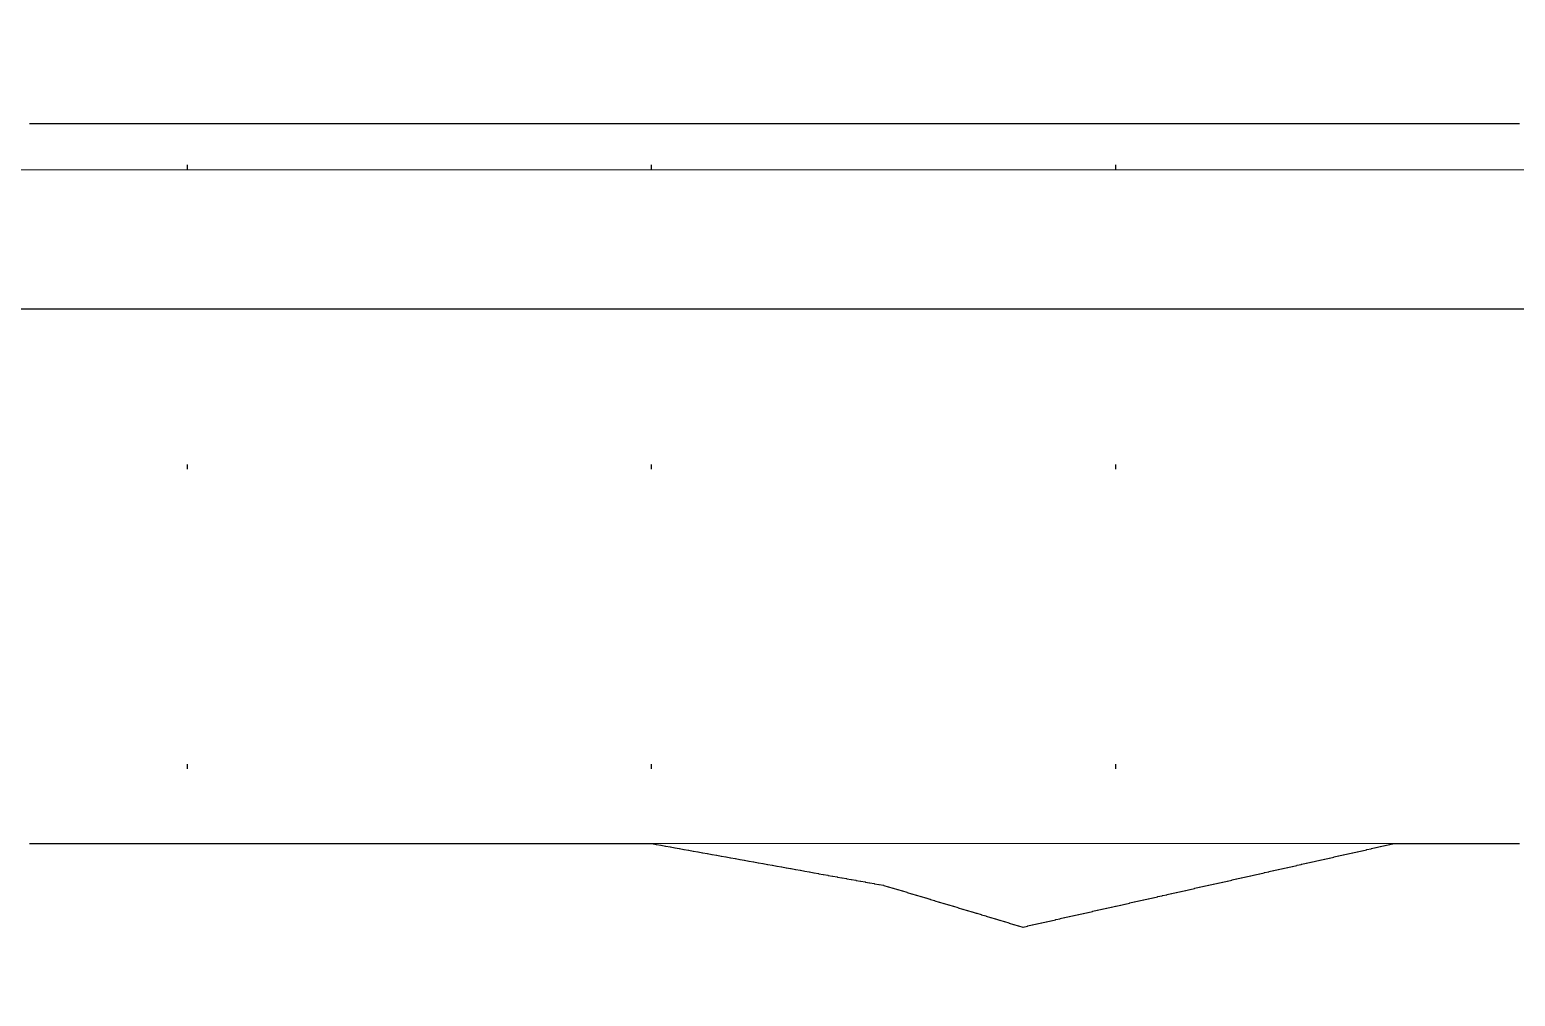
# Model space of a CAD drawing. Header units: millimetres. Extents: x -226 to 1784, y 10 to 1137.
# Drawn here: x 176.61 to 208.61, y 67.71 to 88.51 of the extents above; entities that cross this region are included whole.
import ezdxf

# ---------------------------------------------------------------- set-up
doc = ezdxf.new("R2010")
doc.units = ezdxf.units.MM
doc.linetypes.add('DOT', pattern=[6.35, 0, -6.35])
for name, color, linetype in [('График_Rгр.', 79, 'Continuous'), ('График_Глуб', 36, 'Continuous'), ('Макет', 7, 'Continuous')]:
    doc.layers.add(name, color=color, linetype=linetype)
doc.layers.add('График_Rгр_20Ом.', color=1, linetype='Continuous', lineweight=0)
doc.layers.add('График_Нормативной_Глубины', color=3, linetype='Continuous', lineweight=0)

msp = doc.modelspace()

# ---------------------------------------------------------------- linework, layer by layer
at = {"layer": 'График_Rгр.'}
msp.add_lwpolyline([(176.603, 86.5), (176.61, 86.5), (176.703, 86.5), (176.71, 86.5), (176.803, 86.5), (176.81, 86.5), (176.903, 86.5), (176.91, 86.5), (177, 86.5), (177.003, 86.5), (177.01, 86.5), (177.103, 86.5), (177.11, 86.5), (177.203, 86.5), (177.21, 86.5), (177.303, 86.5), (177.31, 86.5), (177.403, 86.5), (177.41, 86.5), (177.503, 86.5), (177.51, 86.5), (177.603, 86.5), (177.61, 86.5), (177.703, 86.5), (177.71, 86.5), (177.803, 86.5), (177.81, 86.5), (177.903, 86.5), (177.91, 86.5), (178, 86.5), (178.003, 86.5), (178.01, 86.5), (178.103, 86.5), (178.11, 86.5), (178.203, 86.5), (178.21, 86.5), (178.303, 86.5), (178.31, 86.5), (178.403, 86.5), (178.41, 86.5), (178.503, 86.5), (178.51, 86.5), (178.603, 86.5), (178.61, 86.5), (178.703, 86.5), (178.71, 86.5), (178.803, 86.5), (178.81, 86.5), (178.903, 86.5), (178.91, 86.5), (179, 86.5), (179.003, 86.5), (179.01, 86.5), (179.103, 86.5), (179.11, 86.5), (179.203, 86.5), (179.21, 86.5), (179.303, 86.5), (179.31, 86.5), (179.403, 86.5), (179.41, 86.5), (179.503, 86.5), (179.51, 86.5), (179.603, 86.5), (179.61, 86.5), (179.703, 86.5), (179.71, 86.5), (179.803, 86.5), (179.81, 86.5), (179.903, 86.5), (179.91, 86.5), (180, 86.5), (180.003, 86.5), (180.01, 86.5), (180.103, 86.5), (180.11, 86.5), (180.203, 86.5), (180.21, 86.5), (180.303, 86.5), (180.31, 86.5), (180.403, 86.5), (180.41, 86.5), (180.503, 86.5), (180.51, 86.5), (180.603, 86.5), (180.61, 86.5), (180.703, 86.5), (180.71, 86.5), (180.803, 86.5), (180.81, 86.5), (180.903, 86.5), (180.91, 86.5), (181, 86.5), (181.003, 86.5), (181.01, 86.5), (181.103, 86.5), (181.11, 86.5), (181.203, 86.5), (181.21, 86.5), (181.303, 86.5), (181.31, 86.5), (181.403, 86.5), (181.41, 86.5), (181.503, 86.5), (181.51, 86.5), (181.603, 86.5), (181.61, 86.5), (181.703, 86.5), (181.71, 86.5), (181.803, 86.5), (181.81, 86.5), (181.903, 86.5), (181.91, 86.5), (182, 86.5), (182.003, 86.5), (182.01, 86.5), (182.103, 86.5), (182.11, 86.5), (182.203, 86.5), (182.21, 86.5), (182.303, 86.5), (182.31, 86.5), (182.403, 86.5), (182.41, 86.5), (182.503, 86.5), (182.51, 86.5), (182.603, 86.5), (182.61, 86.5), (182.703, 86.5), (182.71, 86.5), (182.803, 86.5), (182.81, 86.5), (182.903, 86.5), (182.91, 86.5), (183, 86.5), (183.003, 86.5), (183.01, 86.5), (183.103, 86.5), (183.11, 86.5), (183.203, 86.5), (183.21, 86.5), (183.303, 86.5), (183.31, 86.5), (183.403, 86.5), (183.41, 86.5), (183.503, 86.5), (183.51, 86.5), (183.603, 86.5), (183.61, 86.5), (183.703, 86.5), (183.71, 86.5), (183.803, 86.5), (183.81, 86.5), (183.903, 86.5), (183.91, 86.5), (184, 86.5), (184.003, 86.5), (184.01, 86.5), (184.103, 86.5), (184.11, 86.5), (184.203, 86.5), (184.21, 86.5), (184.303, 86.5), (184.31, 86.5), (184.403, 86.5), (184.41, 86.5), (184.503, 86.5), (184.51, 86.5), (184.603, 86.5), (184.61, 86.5), (184.703, 86.5), (184.71, 86.5), (184.803, 86.5), (184.81, 86.5), (184.903, 86.5), (184.91, 86.5), (185, 86.5), (185.003, 86.5), (185.01, 86.5), (185.103, 86.5), (185.11, 86.5), (185.203, 86.5), (185.21, 86.5), (185.303, 86.5), (185.31, 86.5), (185.403, 86.5), (185.41, 86.5), (185.503, 86.5), (185.51, 86.5), (185.603, 86.5), (185.61, 86.5), (185.703, 86.5), (185.71, 86.5), (185.803, 86.5), (185.81, 86.5), (185.903, 86.5), (185.91, 86.5), (186, 86.5), (186.003, 86.5), (186.01, 86.5), (186.103, 86.5), (186.11, 86.5), (186.203, 86.5), (186.21, 86.5), (186.303, 86.5), (186.31, 86.5), (186.403, 86.5), (186.41, 86.5), (186.503, 86.5), (186.51, 86.5), (186.603, 86.5), (186.61, 86.5), (186.703, 86.5), (186.71, 86.5), (186.803, 86.5), (186.81, 86.5), (186.903, 86.5), (186.91, 86.5), (187, 86.5), (187.003, 86.5), (187.01, 86.5), (187.103, 86.5), (187.11, 86.5), (187.203, 86.5), (187.21, 86.5), (187.303, 86.5), (187.31, 86.5), (187.403, 86.5), (187.41, 86.5), (187.503, 86.5), (187.51, 86.5), (187.603, 86.5), (187.61, 86.5), (187.703, 86.5), (187.71, 86.5), (187.803, 86.5), (187.81, 86.5), (187.903, 86.5), (187.91, 86.5), (188, 86.5), (188.003, 86.5), (188.01, 86.5), (188.103, 86.5), (188.11, 86.5), (188.203, 86.5), (188.21, 86.5), (188.303, 86.5), (188.31, 86.5), (188.403, 86.5), (188.41, 86.5), (188.503, 86.5), (188.51, 86.5), (188.603, 86.5), (188.61, 86.5), (188.703, 86.5), (188.71, 86.5), (188.803, 86.5), (188.81, 86.5), (188.903, 86.5), (188.91, 86.5), (189, 86.5), (189.003, 86.5), (189.01, 86.5), (189.103, 86.5), (189.11, 86.5), (189.203, 86.5), (189.21, 86.5), (189.303, 86.5), (189.31, 86.5), (189.403, 86.5), (189.41, 86.5), (189.503, 86.5), (189.51, 86.5), (189.603, 86.5), (189.61, 86.5), (189.703, 86.5), (189.71, 86.5), (189.803, 86.5), (189.81, 86.5), (189.903, 86.5), (189.91, 86.5), (190, 86.5), (190.003, 86.5), (190.01, 86.5), (190.103, 86.5), (190.11, 86.5), (190.203, 86.5), (190.21, 86.5), (190.303, 86.5), (190.31, 86.5), (190.403, 86.5), (190.41, 86.5), (190.503, 86.5), (190.51, 86.5), (190.603, 86.5), (190.61, 86.5), (190.703, 86.5), (190.71, 86.5), (190.803, 86.5), (190.81, 86.5), (190.903, 86.5), (190.91, 86.5), (191, 86.5), (191.003, 86.5), (191.01, 86.5), (191.103, 86.5), (191.11, 86.5), (191.203, 86.5), (191.21, 86.5), (191.303, 86.5), (191.31, 86.5), (191.403, 86.5), (191.41, 86.5), (191.503, 86.5), (191.51, 86.5), (191.603, 86.5), (191.61, 86.5), (191.703, 86.5), (191.71, 86.5), (191.803, 86.5), (191.81, 86.5), (191.903, 86.5), (191.91, 86.5), (192, 86.5), (192.003, 86.5), (192.01, 86.5), (192.103, 86.5), (192.11, 86.5), (192.203, 86.5), (192.21, 86.5), (192.303, 86.5), (192.31, 86.5), (192.403, 86.5), (192.41, 86.5), (192.503, 86.5), (192.51, 86.5), (192.603, 86.5), (192.61, 86.5), (192.703, 86.5), (192.71, 86.5), (192.803, 86.5), (192.81, 86.5), (192.903, 86.5), (192.91, 86.5), (193, 86.5), (193.003, 86.5), (193.01, 86.5), (193.103, 86.5), (193.11, 86.5), (193.203, 86.5), (193.21, 86.5), (193.303, 86.5), (193.31, 86.5), (193.403, 86.5), (193.41, 86.5), (193.503, 86.5), (193.51, 86.5), (193.603, 86.5), (193.61, 86.5), (193.703, 86.5), (193.71, 86.5), (193.803, 86.5), (193.81, 86.5), (193.903, 86.5), (193.91, 86.5), (194, 86.5), (194.003, 86.5), (194.01, 86.5), (194.103, 86.5), (194.11, 86.5), (194.203, 86.5), (194.21, 86.5), (194.303, 86.5), (194.31, 86.5), (194.403, 86.5), (194.41, 86.5), (194.503, 86.5), (194.51, 86.5), (194.603, 86.5), (194.61, 86.5), (194.703, 86.5), (194.71, 86.5), (194.803, 86.5), (194.81, 86.5), (194.903, 86.5), (194.91, 86.5), (195, 86.5), (195.003, 86.5), (195.01, 86.5), (195.103, 86.5), (195.11, 86.5), (195.203, 86.5), (195.21, 86.5), (195.303, 86.5), (195.31, 86.5), (195.403, 86.5), (195.41, 86.5), (195.503, 86.5), (195.51, 86.5), (195.603, 86.5), (195.61, 86.5), (195.703, 86.5), (195.71, 86.5), (195.803, 86.5), (195.81, 86.5), (195.903, 86.5), (195.91, 86.5), (196, 86.5), (196.003, 86.5), (196.01, 86.5), (196.103, 86.5), (196.11, 86.5), (196.203, 86.5), (196.21, 86.5), (196.303, 86.5), (196.31, 86.5), (196.403, 86.5), (196.41, 86.5), (196.503, 86.5), (196.51, 86.5), (196.603, 86.5), (196.61, 86.5), (196.703, 86.5), (196.71, 86.5), (196.803, 86.5), (196.81, 86.5), (196.903, 86.5), (196.91, 86.5), (197, 86.5), (197.003, 86.5), (197.01, 86.5), (197.103, 86.5), (197.11, 86.5), (197.203, 86.5), (197.21, 86.5), (197.303, 86.5), (197.31, 86.5), (197.403, 86.5), (197.41, 86.5), (197.503, 86.5), (197.51, 86.5), (197.603, 86.5), (197.61, 86.5), (197.703, 86.5), (197.71, 86.5), (197.803, 86.5), (197.81, 86.5), (197.903, 86.5), (197.91, 86.5), (198, 86.5), (198.003, 86.5), (198.01, 86.5), (198.103, 86.5), (198.11, 86.5), (198.203, 86.5), (198.21, 86.5), (198.303, 86.5), (198.31, 86.5), (198.403, 86.5), (198.41, 86.5), (198.503, 86.5), (198.51, 86.5), (198.603, 86.5), (198.61, 86.5), (198.703, 86.5), (198.71, 86.5), (198.803, 86.5), (198.81, 86.5), (198.903, 86.5), (198.91, 86.5), (199, 86.5), (199.003, 86.5), (199.01, 86.5), (199.103, 86.5), (199.11, 86.5), (199.203, 86.5), (199.21, 86.5), (199.303, 86.5), (199.31, 86.5), (199.403, 86.5), (199.41, 86.5), (199.503, 86.5), (199.51, 86.5), (199.603, 86.5), (199.61, 86.5), (199.703, 86.5), (199.71, 86.5), (199.803, 86.5), (199.81, 86.5), (199.903, 86.5), (199.91, 86.5), (200, 86.5), (200.003, 86.5), (200.01, 86.5), (200.103, 86.5), (200.11, 86.5), (200.203, 86.5), (200.21, 86.5), (200.303, 86.5), (200.31, 86.5), (200.403, 86.5), (200.41, 86.5), (200.503, 86.5), (200.51, 86.5), (200.603, 86.5), (200.61, 86.5), (200.703, 86.5), (200.71, 86.5), (200.803, 86.5), (200.81, 86.5), (200.903, 86.5), (200.91, 86.5), (201, 86.5), (201.003, 86.5), (201.01, 86.5), (201.103, 86.5), (201.11, 86.5), (201.203, 86.5), (201.21, 86.5), (201.303, 86.5), (201.31, 86.5), (201.403, 86.5), (201.41, 86.5), (201.503, 86.5), (201.51, 86.5), (201.603, 86.5), (201.61, 86.5), (201.703, 86.5), (201.71, 86.5), (201.803, 86.5), (201.81, 86.5), (201.903, 86.5), (201.91, 86.5), (202, 86.5), (202.003, 86.5), (202.01, 86.5), (202.103, 86.5), (202.11, 86.5), (202.203, 86.5), (202.21, 86.5), (202.303, 86.5), (202.31, 86.5), (202.403, 86.5), (202.41, 86.5), (202.503, 86.5), (202.51, 86.5), (202.603, 86.5), (202.61, 86.5), (202.703, 86.5), (202.71, 86.5), (202.803, 86.5), (202.81, 86.5), (202.903, 86.5), (202.91, 86.5), (203, 86.5), (203.003, 86.5), (203.01, 86.5), (203.103, 86.5), (203.11, 86.5), (203.203, 86.5), (203.21, 86.5), (203.303, 86.5), (203.31, 86.5), (203.403, 86.5), (203.41, 86.5), (203.503, 86.5), (203.51, 86.5), (203.603, 86.5), (203.61, 86.5), (203.703, 86.5), (203.71, 86.5), (203.803, 86.5), (203.81, 86.5), (203.903, 86.5), (203.91, 86.5), (204, 86.5), (204.003, 86.5), (204.01, 86.5), (204.103, 86.5), (204.11, 86.5), (204.203, 86.5), (204.21, 86.5), (204.303, 86.5), (204.31, 86.5), (204.403, 86.5), (204.41, 86.5), (204.503, 86.5), (204.51, 86.5), (204.603, 86.5), (204.61, 86.5), (204.703, 86.5), (204.71, 86.5), (204.803, 86.5), (204.81, 86.5), (204.903, 86.5), (204.91, 86.5), (205, 86.5), (205.003, 86.5), (205.01, 86.5), (205.103, 86.5), (205.11, 86.5), (205.203, 86.5), (205.21, 86.5), (205.303, 86.5), (205.31, 86.5), (205.403, 86.5), (205.41, 86.5), (205.503, 86.5), (205.51, 86.5), (205.603, 86.5), (205.61, 86.5), (205.703, 86.5), (205.71, 86.5), (205.803, 86.5), (205.81, 86.5), (205.903, 86.5), (205.91, 86.5), (206, 86.5), (206.003, 86.5), (206.01, 86.5), (206.1, 86.5), (206.103, 86.5), (206.11, 86.5), (206.203, 86.5), (206.21, 86.5), (206.303, 86.5), (206.31, 86.5), (206.403, 86.5), (206.41, 86.5), (206.503, 86.5), (206.51, 86.5), (206.603, 86.5), (206.61, 86.5), (206.703, 86.5), (206.71, 86.5), (206.803, 86.5), (206.81, 86.5), (206.903, 86.5), (206.91, 86.5), (207, 86.5), (207.003, 86.5), (207.01, 86.5), (207.103, 86.5), (207.11, 86.5), (207.203, 86.5), (207.21, 86.5), (207.303, 86.5), (207.31, 86.5), (207.403, 86.5), (207.41, 86.5), (207.503, 86.5), (207.51, 86.5), (207.603, 86.5), (207.61, 86.5), (207.703, 86.5), (207.71, 86.5), (207.803, 86.5), (207.81, 86.5), (207.903, 86.5), (207.91, 86.5), (208, 86.5), (208.003, 86.5), (208.01, 86.5), (208.103, 86.5), (208.11, 86.5), (208.203, 86.5), (208.21, 86.5), (208.303, 86.5), (208.31, 86.5), (208.403, 86.5), (208.41, 86.5), (208.503, 86.5), (208.51, 86.5), (208.603, 86.5), (208.61, 86.5), (208.703, 86.5)], dxfattribs=at)
at = {"layer": 'График_Rгр_20Ом.'}
msp.add_lwpolyline([(90, 85.5), (390, 85.5)], dxfattribs=at)
at = {"layer": 'График_Глуб'}
msp.add_lwpolyline([(176.603, 71), (176.61, 71), (176.703, 71), (176.71, 71), (176.803, 71), (176.81, 71), (176.903, 71), (176.91, 71), (177, 71), (177.003, 71), (177.01, 71), (177.103, 71), (177.11, 71), (177.203, 71), (177.21, 71), (177.303, 71), (177.31, 71), (177.403, 71), (177.41, 71), (177.503, 71), (177.51, 71), (177.603, 71), (177.61, 71), (177.703, 71), (177.71, 71), (177.803, 71), (177.81, 71), (177.903, 71), (177.91, 71), (178, 71), (178.003, 71), (178.01, 71), (178.103, 71), (178.11, 71), (178.203, 71), (178.21, 71), (178.303, 71), (178.31, 71), (178.403, 71), (178.41, 71), (178.503, 71), (178.51, 71), (178.603, 71), (178.61, 71), (178.703, 71), (178.71, 71), (178.803, 71), (178.81, 71), (178.903, 71), (178.91, 71), (179, 71), (179.003, 71), (179.01, 71), (179.103, 71), (179.11, 71), (179.203, 71), (179.21, 71), (179.303, 71), (179.31, 71), (179.403, 71), (179.41, 71), (179.503, 71), (179.51, 71), (179.603, 71), (179.61, 71), (179.703, 71), (179.71, 71), (179.803, 71), (179.81, 71), (179.903, 71), (179.91, 71), (180, 71), (180.003, 71), (180.01, 71), (180.103, 71), (180.11, 71), (180.203, 71), (180.21, 71), (180.303, 71), (180.31, 71), (180.403, 71), (180.41, 71), (180.503, 71), (180.51, 71), (180.603, 71), (180.61, 71), (180.703, 71), (180.71, 71), (180.803, 71), (180.81, 71), (180.903, 71), (180.91, 71), (181, 71), (181.003, 71), (181.01, 71), (181.103, 71), (181.11, 71), (181.203, 71), (181.21, 71), (181.303, 71), (181.31, 71), (181.403, 71), (181.41, 71), (181.503, 71), (181.51, 71), (181.603, 71), (181.61, 71), (181.703, 71), (181.71, 71), (181.803, 71), (181.81, 71), (181.903, 71), (181.91, 71), (182, 71), (182.003, 71), (182.01, 71), (182.103, 71), (182.11, 71), (182.203, 71), (182.21, 71), (182.303, 71), (182.31, 71), (182.403, 71), (182.41, 71), (182.503, 71), (182.51, 71), (182.603, 71), (182.61, 71), (182.703, 71), (182.71, 71), (182.803, 71), (182.81, 71), (182.903, 71), (182.91, 71), (183, 71), (183.003, 71), (183.01, 71), (183.103, 71), (183.11, 71), (183.203, 71), (183.21, 71), (183.303, 71), (183.31, 71), (183.403, 71), (183.41, 71), (183.503, 71), (183.51, 71), (183.603, 71), (183.61, 71), (183.703, 71), (183.71, 71), (183.803, 71), (183.81, 71), (183.903, 71), (183.91, 71), (184, 71), (184.003, 71), (184.01, 71), (184.103, 71), (184.11, 71), (184.203, 71), (184.21, 71), (184.303, 71), (184.31, 71), (184.403, 71), (184.41, 71), (184.503, 71), (184.51, 71), (184.603, 71), (184.61, 71), (184.703, 71), (184.71, 71), (184.803, 71), (184.81, 71), (184.903, 71), (184.91, 71), (185, 71), (185.003, 71), (185.01, 71), (185.103, 71), (185.11, 71), (185.203, 71), (185.21, 71), (185.303, 71), (185.31, 71), (185.403, 71), (185.41, 71), (185.503, 71), (185.51, 71), (185.603, 71), (185.61, 71), (185.703, 71), (185.71, 71), (185.803, 71), (185.81, 71), (185.903, 71), (185.91, 71), (186, 71), (186.003, 71), (186.01, 71), (186.103, 71), (186.11, 71), (186.203, 71), (186.21, 71), (186.303, 71), (186.31, 71), (186.403, 71), (186.41, 71), (186.503, 71), (186.51, 71), (186.603, 71), (186.61, 71), (186.703, 71), (186.71, 71), (186.803, 71), (186.81, 71), (186.903, 71), (186.91, 71), (187, 71), (187.003, 71), (187.01, 71), (187.103, 71), (187.11, 71), (187.203, 71), (187.21, 71), (187.303, 71), (187.31, 71), (187.403, 71), (187.41, 71), (187.503, 71), (187.51, 71), (187.603, 71), (187.61, 71), (187.703, 71), (187.71, 71), (187.803, 71), (187.81, 71), (187.903, 71), (187.91, 71), (188, 71), (188.003, 71), (188.01, 71), (188.103, 71), (188.11, 71), (188.203, 71), (188.21, 71), (188.303, 71), (188.31, 71), (188.403, 71), (188.41, 71), (188.503, 71), (188.51, 71), (188.603, 71), (188.61, 71), (188.703, 71), (188.71, 71), (188.803, 71), (188.81, 71), (188.903, 71), (188.91, 71), (189, 71), (189.003, 71), (189.01, 71), (189.103, 71), (189.11, 71), (189.203, 71), (189.21, 71), (189.303, 71), (189.31, 71), (189.403, 71), (189.41, 71), (189.503, 71), (189.51, 71), (189.603, 71), (189.61, 71), (189.703, 71), (189.71, 71), (189.803, 71), (189.81, 71), (189.903, 71), (189.91, 71), (190, 71), (190.003, 70.999), (190.01, 70.998), (190.103, 70.981), (190.11, 70.98), (190.203, 70.963), (190.21, 70.962), (190.303, 70.945), (190.31, 70.944), (190.403, 70.927), (190.41, 70.926), (190.503, 70.909), (190.51, 70.908), (190.603, 70.891), (190.61, 70.89), (190.703, 70.873), (190.71, 70.872), (190.803, 70.855), (190.81, 70.854), (190.903, 70.837), (190.91, 70.836), (191, 70.82), (191.003, 70.819), (191.01, 70.818), (191.103, 70.801), (191.11, 70.8), (191.203, 70.783), (191.21, 70.782), (191.303, 70.765), (191.31, 70.764), (191.403, 70.747), (191.41, 70.746), (191.503, 70.729), (191.51, 70.728), (191.603, 70.711), (191.61, 70.71), (191.703, 70.693), (191.71, 70.692), (191.803, 70.675), (191.81, 70.674), (191.903, 70.657), (191.91, 70.656), (192, 70.64), (192.003, 70.639), (192.01, 70.638), (192.103, 70.621), (192.11, 70.62), (192.203, 70.603), (192.21, 70.602), (192.303, 70.585), (192.31, 70.584), (192.403, 70.567), (192.41, 70.566), (192.503, 70.549), (192.51, 70.548), (192.603, 70.531), (192.61, 70.53), (192.703, 70.513), (192.71, 70.512), (192.803, 70.495), (192.81, 70.494), (192.903, 70.477), (192.91, 70.476), (193, 70.46), (193.003, 70.459), (193.01, 70.458), (193.103, 70.441), (193.11, 70.44), (193.203, 70.423), (193.21, 70.422), (193.303, 70.405), (193.31, 70.404), (193.403, 70.387), (193.41, 70.386), (193.503, 70.369), (193.51, 70.368), (193.603, 70.351), (193.61, 70.35), (193.703, 70.333), (193.71, 70.332), (193.803, 70.315), (193.81, 70.314), (193.903, 70.297), (193.91, 70.296), (194, 70.28), (194.003, 70.279), (194.01, 70.278), (194.103, 70.261), (194.11, 70.26), (194.203, 70.243), (194.21, 70.242), (194.303, 70.225), (194.31, 70.224), (194.403, 70.207), (194.41, 70.206), (194.503, 70.189), (194.51, 70.188), (194.603, 70.171), (194.61, 70.17), (194.703, 70.153), (194.71, 70.152), (194.803, 70.135), (194.81, 70.134), (194.903, 70.117), (194.91, 70.116), (195, 70.1), (195.003, 70.099), (195.01, 70.097), (195.103, 70.069), (195.11, 70.067), (195.203, 70.039), (195.21, 70.037), (195.303, 70.009), (195.31, 70.007), (195.403, 69.979), (195.41, 69.977), (195.503, 69.949), (195.51, 69.947), (195.603, 69.919), (195.61, 69.917), (195.703, 69.889), (195.71, 69.887), (195.803, 69.859), (195.81, 69.857), (195.903, 69.829), (195.91, 69.827), (196, 69.8), (196.003, 69.799), (196.01, 69.797), (196.103, 69.769), (196.11, 69.767), (196.203, 69.739), (196.21, 69.737), (196.303, 69.709), (196.31, 69.707), (196.403, 69.679), (196.41, 69.677), (196.503, 69.649), (196.51, 69.647), (196.603, 69.619), (196.61, 69.617), (196.703, 69.589), (196.71, 69.587), (196.803, 69.559), (196.81, 69.557), (196.903, 69.529), (196.91, 69.527), (197, 69.5), (197.003, 69.499), (197.01, 69.497), (197.103, 69.469), (197.11, 69.467), (197.203, 69.439), (197.21, 69.437), (197.303, 69.409), (197.31, 69.407), (197.403, 69.379), (197.41, 69.377), (197.503, 69.349), (197.51, 69.347), (197.603, 69.319), (197.61, 69.317), (197.703, 69.289), (197.71, 69.287), (197.803, 69.259), (197.81, 69.257), (197.903, 69.229), (197.91, 69.227), (198, 69.2), (198.003, 69.201), (198.01, 69.202), (198.103, 69.223), (198.11, 69.225), (198.203, 69.246), (198.21, 69.247), (198.303, 69.268), (198.31, 69.27), (198.403, 69.291), (198.41, 69.292), (198.503, 69.313), (198.51, 69.315), (198.603, 69.336), (198.61, 69.337), (198.703, 69.358), (198.71, 69.36), (198.803, 69.381), (198.81, 69.382), (198.903, 69.403), (198.91, 69.405), (199, 69.425), (199.003, 69.426), (199.01, 69.427), (199.103, 69.448), (199.11, 69.45), (199.203, 69.471), (199.21, 69.472), (199.303, 69.493), (199.31, 69.495), (199.403, 69.516), (199.41, 69.517), (199.503, 69.538), (199.51, 69.54), (199.603, 69.561), (199.61, 69.562), (199.703, 69.583), (199.71, 69.585), (199.803, 69.606), (199.81, 69.607), (199.903, 69.628), (199.91, 69.63), (200, 69.65), (200.003, 69.651), (200.01, 69.652), (200.103, 69.673), (200.11, 69.675), (200.203, 69.696), (200.21, 69.697), (200.303, 69.718), (200.31, 69.72), (200.403, 69.741), (200.41, 69.742), (200.503, 69.763), (200.51, 69.765), (200.603, 69.786), (200.61, 69.787), (200.703, 69.808), (200.71, 69.81), (200.803, 69.831), (200.81, 69.832), (200.903, 69.853), (200.91, 69.855), (201, 69.875), (201.003, 69.876), (201.01, 69.877), (201.103, 69.898), (201.11, 69.9), (201.203, 69.921), (201.21, 69.922), (201.303, 69.943), (201.31, 69.945), (201.403, 69.966), (201.41, 69.967), (201.503, 69.988), (201.51, 69.99), (201.603, 70.011), (201.61, 70.012), (201.703, 70.033), (201.71, 70.035), (201.803, 70.056), (201.81, 70.057), (201.903, 70.078), (201.91, 70.08), (202, 70.1), (202.003, 70.101), (202.01, 70.102), (202.103, 70.123), (202.11, 70.125), (202.203, 70.146), (202.21, 70.147), (202.303, 70.168), (202.31, 70.17), (202.403, 70.191), (202.41, 70.192), (202.503, 70.213), (202.51, 70.215), (202.603, 70.236), (202.61, 70.237), (202.703, 70.258), (202.71, 70.26), (202.803, 70.281), (202.81, 70.282), (202.903, 70.303), (202.91, 70.305), (203, 70.325), (203.003, 70.326), (203.01, 70.327), (203.103, 70.348), (203.11, 70.35), (203.203, 70.371), (203.21, 70.372), (203.303, 70.393), (203.31, 70.395), (203.403, 70.416), (203.41, 70.417), (203.503, 70.438), (203.51, 70.44), (203.603, 70.461), (203.61, 70.462), (203.703, 70.483), (203.71, 70.485), (203.803, 70.506), (203.81, 70.507), (203.903, 70.528), (203.91, 70.53), (204, 70.55), (204.003, 70.551), (204.01, 70.552), (204.103, 70.573), (204.11, 70.575), (204.203, 70.596), (204.21, 70.597), (204.303, 70.618), (204.31, 70.62), (204.403, 70.641), (204.41, 70.642), (204.503, 70.663), (204.51, 70.665), (204.603, 70.686), (204.61, 70.687), (204.703, 70.708), (204.71, 70.71), (204.803, 70.731), (204.81, 70.732), (204.903, 70.753), (204.91, 70.755), (205, 70.775), (205.003, 70.776), (205.01, 70.777), (205.103, 70.798), (205.11, 70.8), (205.203, 70.821), (205.21, 70.822), (205.303, 70.843), (205.31, 70.845), (205.403, 70.866), (205.41, 70.867), (205.503, 70.888), (205.51, 70.89), (205.603, 70.911), (205.61, 70.912), (205.703, 70.933), (205.71, 70.935), (205.803, 70.956), (205.81, 70.957), (205.903, 70.978), (205.91, 70.98), (206, 71), (206.003, 71), (206.01, 71), (206.1, 71), (206.103, 71), (206.11, 71), (206.203, 71), (206.21, 71), (206.303, 71), (206.31, 71), (206.403, 71), (206.41, 71), (206.503, 71), (206.51, 71), (206.603, 71), (206.61, 71), (206.703, 71), (206.71, 71), (206.803, 71), (206.81, 71), (206.903, 71), (206.91, 71), (207, 71), (207.003, 71), (207.01, 71), (207.103, 71), (207.11, 71), (207.203, 71), (207.21, 71), (207.303, 71), (207.31, 71), (207.403, 71), (207.41, 71), (207.503, 71), (207.51, 71), (207.603, 71), (207.61, 71), (207.703, 71), (207.71, 71), (207.803, 71), (207.81, 71), (207.903, 71), (207.91, 71), (208, 71), (208.003, 71), (208.01, 71), (208.103, 71), (208.11, 71), (208.203, 71), (208.21, 71), (208.303, 71), (208.31, 71), (208.403, 71), (208.41, 71), (208.503, 71), (208.51, 71), (208.603, 71), (208.61, 71), (208.703, 71)], dxfattribs=at)
at = {"layer": 'График_Нормативной_Глубины'}
msp.add_lwpolyline([(176.603, 71), (176.61, 71), (176.703, 71), (176.71, 71), (176.803, 71), (176.81, 71), (176.903, 71), (176.91, 71), (177, 71), (177.003, 71), (177.01, 71), (177.103, 71), (177.11, 71), (177.203, 71), (177.21, 71), (177.303, 71), (177.31, 71), (177.403, 71), (177.41, 71), (177.503, 71), (177.51, 71), (177.603, 71), (177.61, 71), (177.703, 71), (177.71, 71), (177.803, 71), (177.81, 71), (177.903, 71), (177.91, 71), (178, 71), (178.003, 71), (178.01, 71), (178.103, 71), (178.11, 71), (178.203, 71), (178.21, 71), (178.303, 71), (178.31, 71), (178.403, 71), (178.41, 71), (178.503, 71), (178.51, 71), (178.603, 71), (178.61, 71), (178.703, 71), (178.71, 71), (178.803, 71), (178.81, 71), (178.903, 71), (178.91, 71), (179, 71), (179.003, 71), (179.01, 71), (179.103, 71), (179.11, 71), (179.203, 71), (179.21, 71), (179.303, 71), (179.31, 71), (179.403, 71), (179.41, 71), (179.503, 71), (179.51, 71), (179.603, 71), (179.61, 71), (179.703, 71), (179.71, 71), (179.803, 71), (179.81, 71), (179.903, 71), (179.91, 71), (180, 71), (180.003, 71), (180.01, 71), (180.103, 71), (180.11, 71), (180.203, 71), (180.21, 71), (180.303, 71), (180.31, 71), (180.403, 71), (180.41, 71), (180.503, 71), (180.51, 71), (180.603, 71), (180.61, 71), (180.703, 71), (180.71, 71), (180.803, 71), (180.81, 71), (180.903, 71), (180.91, 71), (181, 71), (181.003, 71), (181.01, 71), (181.103, 71), (181.11, 71), (181.203, 71), (181.21, 71), (181.303, 71), (181.31, 71), (181.403, 71), (181.41, 71), (181.503, 71), (181.51, 71), (181.603, 71), (181.61, 71), (181.703, 71), (181.71, 71), (181.803, 71), (181.81, 71), (181.903, 71), (181.91, 71), (182, 71), (182.003, 71), (182.01, 71), (182.103, 71), (182.11, 71), (182.203, 71), (182.21, 71), (182.303, 71), (182.31, 71), (182.403, 71), (182.41, 71), (182.503, 71), (182.51, 71), (182.603, 71), (182.61, 71), (182.703, 71), (182.71, 71), (182.803, 71), (182.81, 71), (182.903, 71), (182.91, 71), (183, 71), (183.003, 71), (183.01, 71), (183.103, 71), (183.11, 71), (183.203, 71), (183.21, 71), (183.303, 71), (183.31, 71), (183.403, 71), (183.41, 71), (183.503, 71), (183.51, 71), (183.603, 71), (183.61, 71), (183.703, 71), (183.71, 71), (183.803, 71), (183.81, 71), (183.903, 71), (183.91, 71), (184, 71), (184.003, 71), (184.01, 71), (184.103, 71), (184.11, 71), (184.203, 71), (184.21, 71), (184.303, 71), (184.31, 71), (184.403, 71), (184.41, 71), (184.503, 71), (184.51, 71), (184.603, 71), (184.61, 71), (184.703, 71), (184.71, 71), (184.803, 71), (184.81, 71), (184.903, 71), (184.91, 71), (185, 71), (185.003, 71), (185.01, 71), (185.103, 71), (185.11, 71), (185.203, 71), (185.21, 71), (185.303, 71), (185.31, 71), (185.403, 71), (185.41, 71), (185.503, 71), (185.51, 71), (185.603, 71), (185.61, 71), (185.703, 71), (185.71, 71), (185.803, 71), (185.81, 71), (185.903, 71), (185.91, 71), (186, 71), (186.003, 71), (186.01, 71), (186.103, 71), (186.11, 71), (186.203, 71), (186.21, 71), (186.303, 71), (186.31, 71), (186.403, 71), (186.41, 71), (186.503, 71), (186.51, 71), (186.603, 71), (186.61, 71), (186.703, 71), (186.71, 71), (186.803, 71), (186.81, 71), (186.903, 71), (186.91, 71), (187, 71), (187.003, 71), (187.01, 71), (187.103, 71), (187.11, 71), (187.203, 71), (187.21, 71), (187.303, 71), (187.31, 71), (187.403, 71), (187.41, 71), (187.503, 71), (187.51, 71), (187.603, 71), (187.61, 71), (187.703, 71), (187.71, 71), (187.803, 71), (187.81, 71), (187.903, 71), (187.91, 71), (188, 71), (188.003, 71), (188.01, 71), (188.103, 71), (188.11, 71), (188.203, 71), (188.21, 71), (188.303, 71), (188.31, 71), (188.403, 71), (188.41, 71), (188.503, 71), (188.51, 71), (188.603, 71), (188.61, 71), (188.703, 71), (188.71, 71), (188.803, 71), (188.81, 71), (188.903, 71), (188.91, 71), (189, 71), (189.003, 71), (189.01, 71), (189.103, 71), (189.11, 71), (189.203, 71), (189.21, 71), (189.303, 71), (189.31, 71), (189.403, 71), (189.41, 71), (189.503, 71), (189.51, 71), (189.603, 71), (189.61, 71), (189.703, 71), (189.71, 71), (189.803, 71), (189.81, 71), (189.903, 71), (189.91, 71), (190, 71), (190.003, 71), (190.01, 71), (190.103, 71), (190.11, 71), (190.203, 71), (190.21, 71), (190.303, 71), (190.31, 71), (190.403, 71), (190.41, 71), (190.503, 71), (190.51, 71), (190.603, 71), (190.61, 71), (190.703, 71), (190.71, 71), (190.803, 71), (190.81, 71), (190.903, 71), (190.91, 71), (191, 71), (191.003, 71), (191.01, 71), (191.103, 71), (191.11, 71), (191.203, 71), (191.21, 71), (191.303, 71), (191.31, 71), (191.403, 71), (191.41, 71), (191.503, 71), (191.51, 71), (191.603, 71), (191.61, 71), (191.703, 71), (191.71, 71), (191.803, 71), (191.81, 71), (191.903, 71), (191.91, 71), (192, 71), (192.003, 71), (192.01, 71), (192.103, 71), (192.11, 71), (192.203, 71), (192.21, 71), (192.303, 71), (192.31, 71), (192.403, 71), (192.41, 71), (192.503, 71), (192.51, 71), (192.603, 71), (192.61, 71), (192.703, 71), (192.71, 71), (192.803, 71), (192.81, 71), (192.903, 71), (192.91, 71), (193, 71), (193.003, 71), (193.01, 71), (193.103, 71), (193.11, 71), (193.203, 71), (193.21, 71), (193.303, 71), (193.31, 71), (193.403, 71), (193.41, 71), (193.503, 71), (193.51, 71), (193.603, 71), (193.61, 71), (193.703, 71), (193.71, 71), (193.803, 71), (193.81, 71), (193.903, 71), (193.91, 71), (194, 71), (194.003, 71), (194.01, 71), (194.103, 71), (194.11, 71), (194.203, 71), (194.21, 71), (194.303, 71), (194.31, 71), (194.403, 71), (194.41, 71), (194.503, 71), (194.51, 71), (194.603, 71), (194.61, 71), (194.703, 71), (194.71, 71), (194.803, 71), (194.81, 71), (194.903, 71), (194.91, 71), (195, 71), (195.003, 71), (195.01, 71), (195.103, 71), (195.11, 71), (195.203, 71), (195.21, 71), (195.303, 71), (195.31, 71), (195.403, 71), (195.41, 71), (195.503, 71), (195.51, 71), (195.603, 71), (195.61, 71), (195.703, 71), (195.71, 71), (195.803, 71), (195.81, 71), (195.903, 71), (195.91, 71), (196, 71), (196.003, 71), (196.01, 71), (196.103, 71), (196.11, 71), (196.203, 71), (196.21, 71), (196.303, 71), (196.31, 71), (196.403, 71), (196.41, 71), (196.503, 71), (196.51, 71), (196.603, 71), (196.61, 71), (196.703, 71), (196.71, 71), (196.803, 71), (196.81, 71), (196.903, 71), (196.91, 71), (197, 71), (197.003, 71), (197.01, 71), (197.103, 71), (197.11, 71), (197.203, 71), (197.21, 71), (197.303, 71), (197.31, 71), (197.403, 71), (197.41, 71), (197.503, 71), (197.51, 71), (197.603, 71), (197.61, 71), (197.703, 71), (197.71, 71), (197.803, 71), (197.81, 71), (197.903, 71), (197.91, 71), (198, 71), (198.003, 71), (198.01, 71), (198.103, 71), (198.11, 71), (198.203, 71), (198.21, 71), (198.303, 71), (198.31, 71), (198.403, 71), (198.41, 71), (198.503, 71), (198.51, 71), (198.603, 71), (198.61, 71), (198.703, 71), (198.71, 71), (198.803, 71), (198.81, 71), (198.903, 71), (198.91, 71), (199, 71), (199.003, 71), (199.01, 71), (199.103, 71), (199.11, 71), (199.203, 71), (199.21, 71), (199.303, 71), (199.31, 71), (199.403, 71), (199.41, 71), (199.503, 71), (199.51, 71), (199.603, 71), (199.61, 71), (199.703, 71), (199.71, 71), (199.803, 71), (199.81, 71), (199.903, 71), (199.91, 71), (200, 71), (200.003, 71), (200.01, 71), (200.103, 71), (200.11, 71), (200.203, 71), (200.21, 71), (200.303, 71), (200.31, 71), (200.403, 71), (200.41, 71), (200.503, 71), (200.51, 71), (200.603, 71), (200.61, 71), (200.703, 71), (200.71, 71), (200.803, 71), (200.81, 71), (200.903, 71), (200.91, 71), (201, 71), (201.003, 71), (201.01, 71), (201.103, 71), (201.11, 71), (201.203, 71), (201.21, 71), (201.303, 71), (201.31, 71), (201.403, 71), (201.41, 71), (201.503, 71), (201.51, 71), (201.603, 71), (201.61, 71), (201.703, 71), (201.71, 71), (201.803, 71), (201.81, 71), (201.903, 71), (201.91, 71), (202, 71), (202.003, 71), (202.01, 71), (202.103, 71), (202.11, 71), (202.203, 71), (202.21, 71), (202.303, 71), (202.31, 71), (202.403, 71), (202.41, 71), (202.503, 71), (202.51, 71), (202.603, 71), (202.61, 71), (202.703, 71), (202.71, 71), (202.803, 71), (202.81, 71), (202.903, 71), (202.91, 71), (203, 71), (203.003, 71), (203.01, 71), (203.103, 71), (203.11, 71), (203.203, 71), (203.21, 71), (203.303, 71), (203.31, 71), (203.403, 71), (203.41, 71), (203.503, 71), (203.51, 71), (203.603, 71), (203.61, 71), (203.703, 71), (203.71, 71), (203.803, 71), (203.81, 71), (203.903, 71), (203.91, 71), (204, 71), (204.003, 71), (204.01, 71), (204.103, 71), (204.11, 71), (204.203, 71), (204.21, 71), (204.303, 71), (204.31, 71), (204.403, 71), (204.41, 71), (204.503, 71), (204.51, 71), (204.603, 71), (204.61, 71), (204.703, 71), (204.71, 71), (204.803, 71), (204.81, 71), (204.903, 71), (204.91, 71), (205, 71), (205.003, 71), (205.01, 71), (205.103, 71), (205.11, 71), (205.203, 71), (205.21, 71), (205.303, 71), (205.31, 71), (205.403, 71), (205.41, 71), (205.503, 71), (205.51, 71), (205.603, 71), (205.61, 71), (205.703, 71), (205.71, 71), (205.803, 71), (205.81, 71), (205.903, 71), (205.91, 71), (206, 71), (206.003, 71), (206.01, 71), (206.1, 71), (206.103, 71), (206.11, 71), (206.203, 71), (206.21, 71), (206.303, 71), (206.31, 71), (206.403, 71), (206.41, 71), (206.503, 71), (206.51, 71), (206.603, 71), (206.61, 71), (206.703, 71), (206.71, 71), (206.803, 71), (206.81, 71), (206.903, 71), (206.91, 71), (207, 71), (207.003, 71), (207.01, 71), (207.103, 71), (207.11, 71), (207.203, 71), (207.21, 71), (207.303, 71), (207.31, 71), (207.403, 71), (207.41, 71), (207.503, 71), (207.51, 71), (207.603, 71), (207.61, 71), (207.703, 71), (207.71, 71), (207.803, 71), (207.81, 71), (207.903, 71), (207.91, 71), (208, 71), (208.003, 71), (208.01, 71), (208.103, 71), (208.11, 71), (208.203, 71), (208.21, 71), (208.303, 71), (208.31, 71), (208.403, 71), (208.41, 71), (208.503, 71), (208.51, 71), (208.603, 71), (208.61, 71), (208.703, 71)], dxfattribs=at)
at = {"layer": 'Макет', "linetype": 'DOT', "lineweight": -2}
for p, q in [((180, 227.508), (180, 60.507)), ((190, 227.508), (190, 60.507)), ((200, 227.508), (200, 60.507))]:
    msp.add_line(p, q, dxfattribs=at)
at = {"layer": 'Макет', "lineweight": -2}
msp.add_line((20, 82.507), (390, 82.507), dxfattribs=at)

doc.saveas('drawing.dxf')
